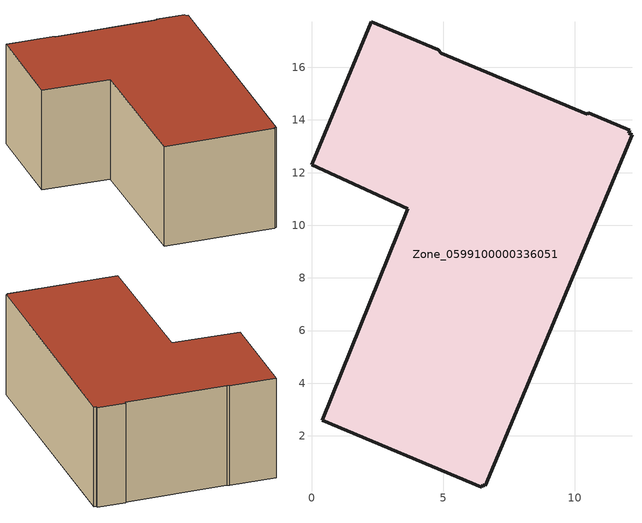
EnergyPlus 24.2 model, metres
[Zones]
Zone_0599100000336051
 floor ground (C_G): 3.66,10.63 0,12.29 2.27,17.74 4.83,16.67 4.93,16.54 10.48,14.21 10.52,14.28 12.09,13.62 12.04,13.5 12.18,13.44 6.61,0.1 6.51,0.14 6.47,0.04 0.41,2.6 z0
 wall outside (C_F): 0,12.29 3.66,10.63 0.41,2.6 6.47,0.04 6.51,0.14 6.61,0.1 12.18,13.44 12.04,13.5 12.09,13.62 10.52,14.28 10.48,14.21 4.93,16.54 4.83,16.67 2.27,17.74 0,12.29 z0:6.29
 roof outside (C_R): 6.61,0.1 12.18,13.44 12.04,13.5 12.09,13.62 10.52,14.28 10.48,14.21 4.93,16.54 4.83,16.67 2.27,17.74 0,12.29 3.66,10.63 0.41,2.6 6.47,0.04 6.51,0.14 z6.29
[BUILDING]
Pand.0599100000336051: North Axis=0; Terrain=City; Loads Convergence Tolerance Value=0.04; Temperature Convergence Tolerance Value=0.4; Solar Distribution=FullExterior; Maximum Number of Warmup Days=25; Minimum Number of Warmup Days=1
[Site:Location]
Rotterdam.The.Hague.AP_ZH_NLD Design_Conditions: Latitude=51.96; Longitude=4.45; Time Zone=1; Elevation=-4.5
[SITE:GROUNDTEMPERATURE:BUILDINGSURFACE]
18, 18, 18, 18, 18, 18, 18, 18, 18, 18, 18, 18
[MATERIAL] Thermal Absorptance=0.9; Solar Absorptance=0.7; Visible Absorptance=0.7
Name | Roughness | Thickness | Conductivity | Density | Specific Heat
G.TI.1975-1991 | MediumSmooth | 0.15 | 0.288461 | 540 | 1210
F.TI.1975-1991 | Rough | 0.3 | 0.230769 | 1920 | 840
R.TI.1975-1991 | MediumRough | 0.2 | 0.153846 | 1500 | 1000
[CONSTRUCTION]
C_G: G.TI.1975-1991
C_F: F.TI.1975-1991
C_R: R.TI.1975-1991
[ZONE]
Zone_0599100000336051: Type=1; Multiplier=1; Ceiling Height=Autocalculate; Volume=Autocalculate; Floor Area=autocalculate; Part of Total Floor Area=Yes
[ZONEINFILTRATION:DESIGNFLOWRATE]
Infil_Zone_0599100000336051: Zone or ZoneList or Space or SpaceList=Zone_0599100000336051; Schedule=AlwaysOn; Design Flow Rate Calculation Method=Flow/Area; Flow Rate per Floor Area=0.003; Constant Term Coefficient=1; Temperature Term Coefficient=0; Velocity Term Coefficient=0; Velocity Squared Term Coefficient=0
[HVACTEMPLATE:ZONE:IDEALLOADSAIRSYSTEM]
Zone_0599100000336051: Maximum Heating Supply Air Temperature=50; Minimum Cooling Supply Air Temperature=13; Maximum Heating Supply Air Humidity Ratio=0.0156; Minimum Cooling Supply Air Humidity Ratio=0.0077; Heating Limit=NoLimit; Cooling Limit=NoLimit; Dehumidification Control Type=ConstantSensibleHeatRatio; Cooling Sensible Heat Ratio=0.7; Dehumidification Setpoint=60; Humidification Control Type=None; Humidification Setpoint=30; Outdoor Air Method=None; Outdoor Air Flow Rate per Person=0.00944; Outdoor Air Flow Rate per Zone Floor Area=0; Outdoor Air Flow Rate per Zone=0; Demand Controlled Ventilation Type=None; Outdoor Air Economizer Type=NoEconomizer; Heat Recovery Type=None; Sensible Heat Recovery Effectiveness=0.7; Latent Heat Recovery Effectiveness=0.65
[ZONECONTROL:THERMOSTAT]
ThermostatControl_Zone_0599100000336051: Zone or ZoneList=Zone_0599100000336051; Control Type Schedule=DualSetpointControlType; Control 1=Thermostat_Zone_0599100000336051; Temperature Difference Between Cutout And Setpoint=0
[THERMOSTATSETPOINT:DUALSETPOINT]
Thermostat_Zone_0599100000336051: Heating Setpoint Temperature Schedule=HeatingSetpoint_Zone_0599100000336051; Cooling Setpoint Temperature Schedule=CoolingSetpoint_Zone_0599100000336051
[SCHEDULE:COMPACT]
HeatingSetpoint_Zone_0599100000336051: Through: 12/31, For: AllDays, Until: 24:00, 21
CoolingSetpoint_Zone_0599100000336051: Through: 12/31, For: AllDays, Until: 24:00, 24
DualSetpointControlType: Through: 12/31, For: AllDays, Until: 24:00, 4
AlwaysOn: Through: 12/31, For: AllDays, Until: 24:00, 1
